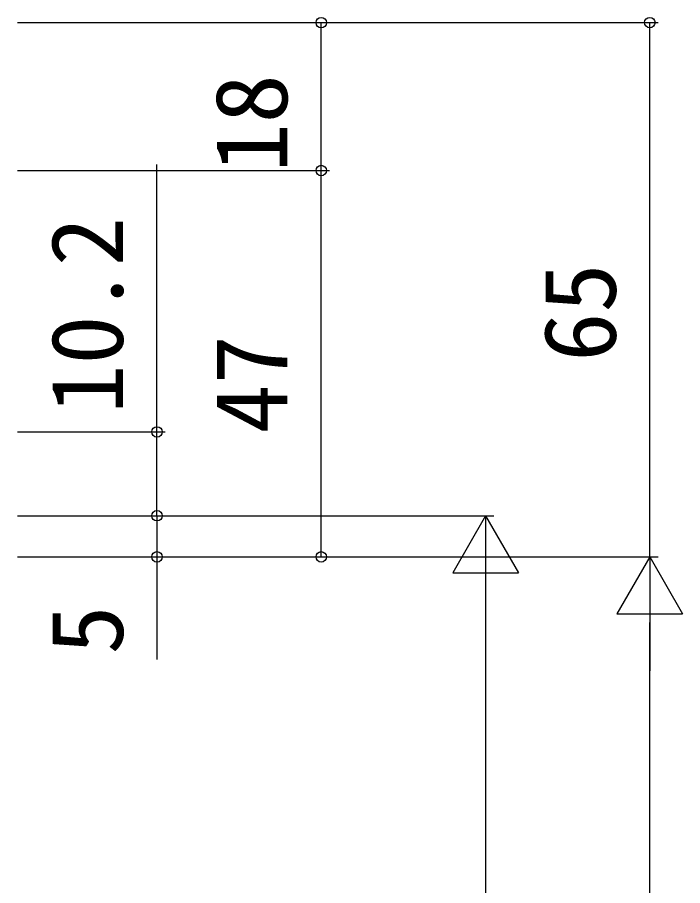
# Model space of a CAD drawing. Units: millimetres, scale not verified. Extents: x -525 to 525, y -804 to 800.
# Drawn here: x -252.8 to -171.8, y 476.1 to 581.7 of the extents above; entities that cross this region are included whole.
import ezdxf
from ezdxf.enums import TextEntityAlignment as Align

# ---------------------------------------------------------------- set-up
doc = ezdxf.new("R2010")
doc.units = ezdxf.units.MM
doc.header["$LTSCALE"] = 4
doc.layers.add('0-5_YKK_D', color=6, linetype='Continuous')
doc.styles.add('ＭＳ ゴシック', font='')
doc.styles.get('ＭＳ ゴシック').set_extended_font_data('MS Gothic')

msp = doc.modelspace()

# ---------------------------------------------------------------- linework, layer by layer
at = {"layer": '0-5_YKK_D'}
for p, q in [((-252.838, 581.062), (-174.838, 581.062)), ((-252.838, 581.058), (-214.838, 581.058)), ((-215.838, 563.062), (-215.838, 581.058)), ((-175.838, 516.062), (-175.838, 581.062)), ((-252.838, 563.062), (-214.838, 563.062)), ((-252.838, 563.062), (-214.838, 563.062)), ((-215.838, 516.062), (-215.838, 563.062)), ((-252.838, 531.262), (-234.838, 531.262)), ((-252.838, 521.063), (-194.838, 521.063)), ((-252.838, 521.063), (-234.838, 521.063)), ((-252.838, 521.063), (-234.838, 521.063)), ((-195.838, 521.063), (-199.838, 514.135)), ((-195.838, 521.063), (-191.838, 514.135)), ((-195.838, 521.063), (-195.838, 507.207)), ((-252.838, 516.062), (-174.838, 516.062)), ((-252.838, 516.062), (-214.838, 516.062)), ((-252.838, 516.062), (-234.838, 516.062)), ((-252.838, 516.062), (-174.838, 516.062)), ((-175.838, 516.062), (-179.838, 509.134)), ((-175.838, 516.062), (-171.838, 509.134)), ((-175.838, 516.062), (-175.838, 502.206)), ((-199.838, 514.135), (-191.838, 514.135)), ((-195.838, 513.063), (-195.838, 233.064)), ((-179.838, 509.134), (-171.838, 509.134)), ((-175.838, 224.062), (-175.838, 508.062))]:
    msp.add_line(p, q, dxfattribs=at)
for points in [[(-235.838, 521.063), (-235.838, 531.262), (-235.838, 563.812)], [(-235.838, 521.063), (-235.838, 516.062), (-235.838, 503.558)]]:
    msp.add_lwpolyline(points, dxfattribs=at)
for centre in [(-215.838, 581.058), (-175.838, 581.062), (-215.838, 563.062), (-215.838, 563.062), (-235.838, 531.262), (-235.838, 521.063), (-235.838, 521.063), (-235.838, 516.062), (-215.838, 516.062)]:
    msp.add_circle(centre, 0.637, dxfattribs=at)

# ---------------------------------------------------------------- texts
at = {"layer": '0-5_YKK_D', "style": 'ＭＳ ゴシック'}
for s, p in [('18', (-217.338, 562.821)), ('10.2', (-237.338, 533.471)), ('65', (-177.338, 539.801)), ('47', (-217.338, 531.073)), ('5', (-237.338, 504.171))]:
    msp.add_text(s, height=8.798, rotation=90, dxfattribs=at).set_placement(p, align=Align.BOTTOM_LEFT)

doc.saveas('drawing.dxf')
